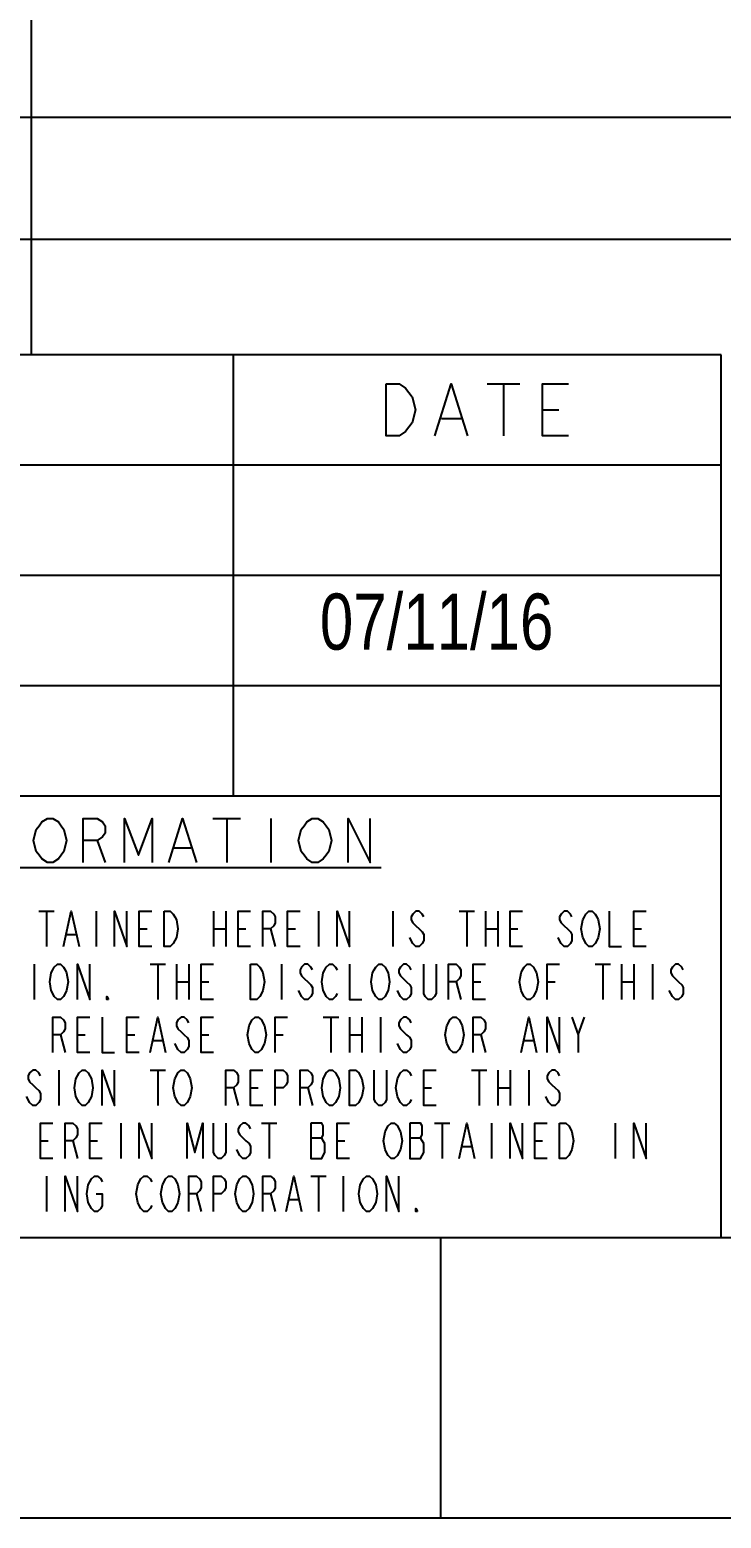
# Model space of a CAD drawing. Extents: x 0 to 22, y 0 to 17.
# Drawn here: x 15.767 to 17, y 0 to 2.654 of the extents above; entities that cross this region are included whole.
import ezdxf

# ---------------------------------------------------------------- set-up
doc = ezdxf.new("R2010")
doc.units = 0
doc.header["$LTSCALE"] = 1.21
doc.header["$MEASUREMENT"] = 0
doc.styles.get("Standard").update_dxf_attribs({"font": 'txt', "width": 0.8})

msp = doc.modelspace()

# ---------------------------------------------------------------- linework, layer by layer
for p, q in [((15.7699, 2.0748), (15.7699, 5.1747)), ((11.2559, 2.4985), (21.5, 2.4985)), ((11.2559, 2.2806), (21.5, 2.2806))]:
    msp.add_line(p, q)
at = {"color": 2, "linetype": 'Continuous'}
for p, q in [((17, 2.0748), (13.9763, 2.0748)), ((16.1299, 1.2874), (16.1299, 2.0748)), ((17, 0.5), (17, 2.0748)), ((16.5824, 2.0229), (16.6405, 2.0229)), ((16.6114, 2.0229), (16.6114, 1.9299)), ((16.6812, 1.9764), (16.7102, 1.9764)), ((16.501, 1.9609), (16.5359, 1.9609)), ((17, 1.878), (13.9763, 1.878)), ((17, 1.6811), (13.9763, 1.6811)), ((17, 1.4843), (13.9763, 1.4843)), ((17, 1.2874), (13.9763, 1.2874)), ((16.0935, 1.248), (16.1427, 1.248)), ((16.1181, 1.248), (16.1181, 1.1693)), ((16.1968, 1.248), (16.1968, 1.1693)), ((15.8868, 1.2087), (15.9015, 1.1693)), ((16.0246, 1.1955), (16.0541, 1.1955)), ((14.5826, 1.1605), (16.3937, 1.1605)), ((15.783, 1.0827), (15.8106, 1.0827)), ((15.7968, 1.0827), (15.7968, 1.0197)), ((15.885, 1.0827), (15.885, 1.0197)), ((16.0945, 1.0827), (16.0945, 1.0197)), ((16.1165, 1.0827), (16.1165, 1.0197)), ((16.2819, 1.0827), (16.2819, 1.0197)), ((16.4141, 1.0827), (16.4141, 1.0197)), ((16.5326, 1.0827), (16.5602, 1.0827)), ((16.5464, 1.0827), (16.5464, 1.0197)), ((16.5795, 1.0827), (16.5795, 1.0197)), ((16.6015, 1.0827), (16.6015, 1.0197)), ((15.8326, 1.0407), (15.8492, 1.0407)), ((15.9622, 1.0512), (15.9759, 1.0512)), ((16.0945, 1.0512), (16.1165, 1.0512)), ((16.1385, 1.0512), (16.1523, 1.0512)), ((16.1964, 1.0512), (16.2047, 1.0197)), ((16.2267, 1.0512), (16.2405, 1.0512)), ((16.5795, 1.0512), (16.6015, 1.0512)), ((16.6236, 1.0512), (16.6374, 1.0512)), ((16.8441, 1.0512), (16.8578, 1.0512)), ((15.7748, 0.9882), (15.7748, 0.9252)), ((15.9815, 0.9882), (16.009, 0.9882)), ((15.9952, 0.9882), (15.9952, 0.9252)), ((16.0283, 0.9882), (16.0283, 0.9252)), ((16.0504, 0.9882), (16.0504, 0.9252)), ((16.2157, 0.9882), (16.2157, 0.9252)), ((16.7752, 0.9882), (16.8027, 0.9882)), ((16.7889, 0.9882), (16.7889, 0.9252)), ((16.822, 0.9882), (16.822, 0.9252)), ((16.8441, 0.9882), (16.8441, 0.9252)), ((16.8771, 0.9882), (16.8771, 0.9252)), ((16.0283, 0.9567), (16.0504, 0.9567)), ((16.0724, 0.9567), (16.0862, 0.9567)), ((16.5271, 0.9567), (16.5354, 0.9252)), ((16.5574, 0.9567), (16.5712, 0.9567)), ((16.6897, 0.9567), (16.7035, 0.9567)), ((16.822, 0.9567), (16.8441, 0.9567)), ((16.2901, 0.8937), (16.3177, 0.8937)), ((16.3039, 0.8937), (16.3039, 0.8307)), ((16.337, 0.8937), (16.337, 0.8307)), ((16.359, 0.8937), (16.359, 0.8307)), ((16.3921, 0.8937), (16.3921, 0.8307)), ((16.7448, 0.8622), (16.7559, 0.8937)), ((15.8216, 0.8622), (15.8299, 0.8307)), ((15.8519, 0.8622), (15.8657, 0.8622)), ((15.9401, 0.8622), (15.9539, 0.8622)), ((15.987, 0.8517), (16.0035, 0.8517)), ((16.0724, 0.8622), (16.0862, 0.8622)), ((16.2047, 0.8622), (16.2185, 0.8622)), ((16.337, 0.8622), (16.359, 0.8622)), ((16.5712, 0.8622), (16.5795, 0.8307)), ((16.6484, 0.8517), (16.6649, 0.8517)), ((15.8189, 0.7992), (15.8189, 0.7362)), ((15.9815, 0.7992), (16.009, 0.7992)), ((15.9952, 0.7992), (15.9952, 0.7362)), ((16.5547, 0.7992), (16.5822, 0.7992)), ((16.5685, 0.7992), (16.5685, 0.7362)), ((16.6015, 0.7992), (16.6015, 0.7362)), ((16.6236, 0.7992), (16.6236, 0.7362)), ((16.6567, 0.7992), (16.6567, 0.7362)), ((16.1303, 0.7677), (16.1385, 0.7362)), ((16.1606, 0.7677), (16.1744, 0.7677)), ((16.2626, 0.7677), (16.2708, 0.7362)), ((16.4693, 0.7677), (16.483, 0.7677)), ((16.6015, 0.7677), (16.6236, 0.7677)), ((15.9291, 0.7047), (15.9291, 0.6417)), ((16.1799, 0.7047), (16.2074, 0.7047)), ((16.1937, 0.7047), (16.1937, 0.6417)), ((16.4885, 0.7047), (16.5161, 0.7047)), ((16.5023, 0.7047), (16.5023, 0.6417)), ((16.5905, 0.7047), (16.5905, 0.6417)), ((16.811, 0.7047), (16.811, 0.6417)), ((15.7858, 0.6732), (15.7996, 0.6732)), ((15.8437, 0.6732), (15.8519, 0.6417)), ((15.874, 0.6732), (15.8878, 0.6732)), ((16.2681, 0.6785), (16.2874, 0.6785)), ((16.3149, 0.6732), (16.3287, 0.6732)), ((16.4444, 0.6785), (16.4637, 0.6785)), ((16.6677, 0.6732), (16.6815, 0.6732)), ((16.5382, 0.6627), (16.5547, 0.6627)), ((15.7968, 0.6102), (15.7968, 0.5472)), ((16.2681, 0.6102), (16.2956, 0.6102)), ((16.2819, 0.6102), (16.2819, 0.5472)), ((16.3259, 0.6102), (16.3259, 0.5472)), ((16.0641, 0.5787), (16.0724, 0.5472)), ((16.1964, 0.5787), (16.2047, 0.5472)), ((16.2295, 0.5682), (16.246, 0.5682)), ((17, 0.5), (13.9763, 0.5))]:
    msp.add_line(p, q, dxfattribs=at)
at = {"color": 7, "linetype": 'Continuous'}
for p, q in [((21.5, 0.5), (0.5, 0.5)), ((16.5, 0), (16.5, 0.5)), ((22, 0), (0, 0))]:
    msp.add_line(p, q, dxfattribs=at)
at = {"color": 2, "linetype": 'Continuous'}
for points in [[(16.4022, 2.0229), (16.4254, 2.0229), (16.437, 2.0151), (16.4429, 2.0074), (16.4487, 1.9996), (16.4545, 1.9764), (16.4487, 1.9531), (16.4429, 1.9454), (16.437, 1.9376), (16.4254, 1.9299), (16.4022, 1.9299), (16.4022, 2.0229)], [(16.4894, 1.9299), (16.5184, 2.0229), (16.5475, 1.9299)], [(16.7277, 1.9299), (16.6812, 1.9299), (16.6812, 2.0229), (16.7277, 2.0229)], [(15.8228, 1.1824), (15.8179, 1.1759), (15.808, 1.1693), (15.7982, 1.1693), (15.7883, 1.1759), (15.7834, 1.1824), (15.7785, 1.189), (15.7736, 1.2087), (15.7785, 1.2283), (15.7834, 1.2349), (15.7883, 1.2415), (15.7982, 1.248), (15.808, 1.248), (15.8179, 1.2415), (15.8228, 1.2349), (15.8277, 1.2283), (15.8326, 1.2087), (15.8277, 1.189), (15.8228, 1.1824)], [(15.8622, 1.1693), (15.8622, 1.248), (15.8868, 1.248), (15.8966, 1.2415), (15.9015, 1.2349), (15.9015, 1.2218), (15.8966, 1.2152), (15.8868, 1.2087), (15.8622, 1.2087)], [(15.936, 1.1693), (15.936, 1.248), (15.9606, 1.1824), (15.9852, 1.248), (15.9852, 1.1693)], [(16.0147, 1.1693), (16.0393, 1.248), (16.0639, 1.1693)], [(16.2952, 1.1824), (16.2903, 1.1759), (16.2805, 1.1693), (16.2706, 1.1693), (16.2608, 1.1759), (16.2559, 1.1824), (16.2509, 1.189), (16.246, 1.2087), (16.2509, 1.2283), (16.2559, 1.2349), (16.2608, 1.2415), (16.2706, 1.248), (16.2805, 1.248), (16.2903, 1.2415), (16.2952, 1.2349), (16.3002, 1.2283), (16.3051, 1.2087), (16.3002, 1.189), (16.2952, 1.1824)], [(16.3346, 1.1693), (16.3346, 1.248), (16.374, 1.1693), (16.374, 1.248)], [(15.8271, 1.0197), (15.8409, 1.0827), (15.8547, 1.0197)], [(15.9181, 1.0197), (15.9181, 1.0827), (15.9401, 1.0197), (15.9401, 1.0827)], [(15.9842, 1.0197), (15.9622, 1.0197), (15.9622, 1.0827), (15.9842, 1.0827)], [(16.0063, 1.0827), (16.0173, 1.0827), (16.0228, 1.0774), (16.0256, 1.0722), (16.0283, 1.0669), (16.0311, 1.0512), (16.0283, 1.0354), (16.0256, 1.0302), (16.0228, 1.0249), (16.0173, 1.0197), (16.0063, 1.0197), (16.0063, 1.0827)], [(16.1606, 1.0197), (16.1385, 1.0197), (16.1385, 1.0827), (16.1606, 1.0827)], [(16.1826, 1.0197), (16.1826, 1.0827), (16.1964, 1.0827), (16.2019, 1.0774), (16.2047, 1.0722), (16.2047, 1.0617), (16.2019, 1.0564), (16.1964, 1.0512), (16.1826, 1.0512)], [(16.2488, 1.0197), (16.2267, 1.0197), (16.2267, 1.0827), (16.2488, 1.0827)], [(16.3149, 1.0197), (16.3149, 1.0827), (16.337, 1.0197), (16.337, 1.0827)], [(16.4693, 1.0722), (16.4665, 1.0774), (16.461, 1.0827), (16.4555, 1.0827), (16.45, 1.0774), (16.4472, 1.0722), (16.4472, 1.0669), (16.45, 1.0617), (16.4555, 1.0564), (16.461, 1.0512), (16.4665, 1.0459), (16.4693, 1.0407), (16.4693, 1.0302), (16.4665, 1.0249), (16.461, 1.0197), (16.4555, 1.0197), (16.45, 1.0249), (16.4472, 1.0302), (16.4444, 1.0354)], [(16.6456, 1.0197), (16.6236, 1.0197), (16.6236, 1.0827), (16.6456, 1.0827)], [(16.7338, 1.0722), (16.7311, 1.0774), (16.7256, 1.0827), (16.72, 1.0827), (16.7145, 1.0774), (16.7118, 1.0722), (16.7118, 1.0669), (16.7145, 1.0617), (16.72, 1.0564), (16.7256, 1.0512), (16.7311, 1.0459), (16.7338, 1.0407), (16.7338, 1.0302), (16.7311, 1.0249), (16.7256, 1.0197), (16.72, 1.0197), (16.7145, 1.0249), (16.7118, 1.0302), (16.709, 1.0354)], [(16.7779, 1.0302), (16.7752, 1.0249), (16.7696, 1.0197), (16.7641, 1.0197), (16.7586, 1.0249), (16.7559, 1.0302), (16.7531, 1.0354), (16.7504, 1.0512), (16.7531, 1.0669), (16.7559, 1.0722), (16.7586, 1.0774), (16.7641, 1.0827), (16.7696, 1.0827), (16.7752, 1.0774), (16.7779, 1.0722), (16.7807, 1.0669), (16.7834, 1.0512), (16.7807, 1.0354), (16.7779, 1.0302)], [(16.8, 1.0827), (16.8, 1.0197), (16.822, 1.0197)], [(16.8661, 1.0197), (16.8441, 1.0197), (16.8441, 1.0827), (16.8661, 1.0827)], [(15.8299, 0.9357), (15.8271, 0.9304), (15.8216, 0.9252), (15.8161, 0.9252), (15.8106, 0.9304), (15.8078, 0.9357), (15.8051, 0.9409), (15.8023, 0.9567), (15.8051, 0.9724), (15.8078, 0.9777), (15.8106, 0.9829), (15.8161, 0.9882), (15.8216, 0.9882), (15.8271, 0.9829), (15.8299, 0.9777), (15.8326, 0.9724), (15.8354, 0.9567), (15.8326, 0.9409), (15.8299, 0.9357)], [(15.8519, 0.9252), (15.8519, 0.9882), (15.874, 0.9252), (15.874, 0.9882)], [(16.0945, 0.9252), (16.0724, 0.9252), (16.0724, 0.9882), (16.0945, 0.9882)], [(16.1606, 0.9882), (16.1716, 0.9882), (16.1771, 0.9829), (16.1799, 0.9777), (16.1826, 0.9724), (16.1854, 0.9567), (16.1826, 0.9409), (16.1799, 0.9357), (16.1771, 0.9304), (16.1716, 0.9252), (16.1606, 0.9252), (16.1606, 0.9882)], [(16.2708, 0.9777), (16.2681, 0.9829), (16.2626, 0.9882), (16.257, 0.9882), (16.2515, 0.9829), (16.2488, 0.9777), (16.2488, 0.9724), (16.2515, 0.9672), (16.257, 0.9619), (16.2626, 0.9567), (16.2681, 0.9514), (16.2708, 0.9462), (16.2708, 0.9357), (16.2681, 0.9304), (16.2626, 0.9252), (16.257, 0.9252), (16.2515, 0.9304), (16.2488, 0.9357), (16.246, 0.9409)], [(16.3149, 0.9357), (16.3122, 0.9304), (16.3067, 0.9252), (16.3011, 0.9252), (16.2956, 0.9304), (16.2929, 0.9357), (16.2901, 0.9409), (16.2874, 0.9567), (16.2901, 0.9724), (16.2929, 0.9777), (16.2956, 0.9829), (16.3011, 0.9882), (16.3067, 0.9882), (16.3122, 0.9829), (16.3149, 0.9777)], [(16.337, 0.9882), (16.337, 0.9252), (16.359, 0.9252)], [(16.4031, 0.9357), (16.4004, 0.9304), (16.3948, 0.9252), (16.3893, 0.9252), (16.3838, 0.9304), (16.3811, 0.9357), (16.3783, 0.9409), (16.3756, 0.9567), (16.3783, 0.9724), (16.3811, 0.9777), (16.3838, 0.9829), (16.3893, 0.9882), (16.3948, 0.9882), (16.4004, 0.9829), (16.4031, 0.9777), (16.4059, 0.9724), (16.4086, 0.9567), (16.4059, 0.9409), (16.4031, 0.9357)], [(16.4472, 0.9777), (16.4444, 0.9829), (16.4389, 0.9882), (16.4334, 0.9882), (16.4279, 0.9829), (16.4252, 0.9777), (16.4252, 0.9724), (16.4279, 0.9672), (16.4334, 0.9619), (16.4389, 0.9567), (16.4444, 0.9514), (16.4472, 0.9462), (16.4472, 0.9357), (16.4444, 0.9304), (16.4389, 0.9252), (16.4334, 0.9252), (16.4279, 0.9304), (16.4252, 0.9357), (16.4224, 0.9409)], [(16.4913, 0.9882), (16.4913, 0.9357), (16.4885, 0.9304), (16.483, 0.9252), (16.4775, 0.9252), (16.472, 0.9304), (16.4693, 0.9357), (16.4693, 0.9882)], [(16.5133, 0.9252), (16.5133, 0.9882), (16.5271, 0.9882), (16.5326, 0.9829), (16.5354, 0.9777), (16.5354, 0.9672), (16.5326, 0.9619), (16.5271, 0.9567), (16.5133, 0.9567)], [(16.5795, 0.9252), (16.5574, 0.9252), (16.5574, 0.9882), (16.5795, 0.9882)], [(16.6677, 0.9357), (16.6649, 0.9304), (16.6594, 0.9252), (16.6539, 0.9252), (16.6484, 0.9304), (16.6456, 0.9357), (16.6429, 0.9409), (16.6401, 0.9567), (16.6429, 0.9724), (16.6456, 0.9777), (16.6484, 0.9829), (16.6539, 0.9882), (16.6594, 0.9882), (16.6649, 0.9829), (16.6677, 0.9777), (16.6704, 0.9724), (16.6732, 0.9567), (16.6704, 0.9409), (16.6677, 0.9357)], [(16.6897, 0.9252), (16.6897, 0.9882), (16.7118, 0.9882)], [(16.9322, 0.9777), (16.9295, 0.9829), (16.924, 0.9882), (16.9185, 0.9882), (16.913, 0.9829), (16.9102, 0.9777), (16.9102, 0.9724), (16.913, 0.9672), (16.9185, 0.9619), (16.924, 0.9567), (16.9295, 0.9514), (16.9322, 0.9462), (16.9322, 0.9357), (16.9295, 0.9304), (16.924, 0.9252), (16.9185, 0.9252), (16.913, 0.9304), (16.9102, 0.9357), (16.9074, 0.9409)], [(15.907, 0.9252), (15.9043, 0.9252), (15.9043, 0.9304), (15.907, 0.9252)], [(15.8078, 0.8307), (15.8078, 0.8937), (15.8216, 0.8937), (15.8271, 0.8885), (15.8299, 0.8832), (15.8299, 0.8727), (15.8271, 0.8675), (15.8216, 0.8622), (15.8078, 0.8622)], [(15.874, 0.8307), (15.8519, 0.8307), (15.8519, 0.8937), (15.874, 0.8937)], [(15.896, 0.8937), (15.896, 0.8307), (15.9181, 0.8307)], [(15.9622, 0.8307), (15.9401, 0.8307), (15.9401, 0.8937), (15.9622, 0.8937)], [(15.9815, 0.8307), (15.9952, 0.8937), (16.009, 0.8307)], [(16.0504, 0.8832), (16.0476, 0.8885), (16.0421, 0.8937), (16.0366, 0.8937), (16.0311, 0.8885), (16.0283, 0.8832), (16.0283, 0.878), (16.0311, 0.8727), (16.0366, 0.8675), (16.0421, 0.8622), (16.0476, 0.857), (16.0504, 0.8517), (16.0504, 0.8412), (16.0476, 0.836), (16.0421, 0.8307), (16.0366, 0.8307), (16.0311, 0.836), (16.0283, 0.8412), (16.0256, 0.8465)], [(16.0945, 0.8307), (16.0724, 0.8307), (16.0724, 0.8937), (16.0945, 0.8937)], [(16.1826, 0.8412), (16.1799, 0.836), (16.1744, 0.8307), (16.1689, 0.8307), (16.1633, 0.836), (16.1606, 0.8412), (16.1578, 0.8465), (16.1551, 0.8622), (16.1578, 0.878), (16.1606, 0.8832), (16.1633, 0.8885), (16.1689, 0.8937), (16.1744, 0.8937), (16.1799, 0.8885), (16.1826, 0.8832), (16.1854, 0.878), (16.1882, 0.8622), (16.1854, 0.8465), (16.1826, 0.8412)], [(16.2047, 0.8307), (16.2047, 0.8937), (16.2267, 0.8937)], [(16.4472, 0.8832), (16.4444, 0.8885), (16.4389, 0.8937), (16.4334, 0.8937), (16.4279, 0.8885), (16.4252, 0.8832), (16.4252, 0.878), (16.4279, 0.8727), (16.4334, 0.8675), (16.4389, 0.8622), (16.4444, 0.857), (16.4472, 0.8517), (16.4472, 0.8412), (16.4444, 0.836), (16.4389, 0.8307), (16.4334, 0.8307), (16.4279, 0.836), (16.4252, 0.8412), (16.4224, 0.8465)], [(16.5354, 0.8412), (16.5326, 0.836), (16.5271, 0.8307), (16.5216, 0.8307), (16.5161, 0.836), (16.5133, 0.8412), (16.5106, 0.8465), (16.5078, 0.8622), (16.5106, 0.878), (16.5133, 0.8832), (16.5161, 0.8885), (16.5216, 0.8937), (16.5271, 0.8937), (16.5326, 0.8885), (16.5354, 0.8832), (16.5382, 0.878), (16.5409, 0.8622), (16.5382, 0.8465), (16.5354, 0.8412)], [(16.5574, 0.8307), (16.5574, 0.8937), (16.5712, 0.8937), (16.5767, 0.8885), (16.5795, 0.8832), (16.5795, 0.8727), (16.5767, 0.8675), (16.5712, 0.8622), (16.5574, 0.8622)], [(16.6429, 0.8307), (16.6567, 0.8937), (16.6704, 0.8307)], [(16.6897, 0.8307), (16.6897, 0.8937), (16.7118, 0.8307), (16.7118, 0.8937)], [(16.7338, 0.8937), (16.7448, 0.8622), (16.7448, 0.8307)], [(15.7858, 0.7887), (15.783, 0.794), (15.7775, 0.7992), (15.772, 0.7992), (15.7665, 0.794), (15.7637, 0.7887), (15.7637, 0.7835), (15.7665, 0.7782), (15.772, 0.773), (15.7775, 0.7677), (15.783, 0.7625), (15.7858, 0.7572), (15.7858, 0.7467), (15.783, 0.7415), (15.7775, 0.7362), (15.772, 0.7362), (15.7665, 0.7415), (15.7637, 0.7467), (15.761, 0.752)], [(15.874, 0.7467), (15.8712, 0.7415), (15.8657, 0.7362), (15.8602, 0.7362), (15.8547, 0.7415), (15.8519, 0.7467), (15.8492, 0.752), (15.8464, 0.7677), (15.8492, 0.7835), (15.8519, 0.7887), (15.8547, 0.794), (15.8602, 0.7992), (15.8657, 0.7992), (15.8712, 0.794), (15.874, 0.7887), (15.8767, 0.7835), (15.8795, 0.7677), (15.8767, 0.752), (15.874, 0.7467)], [(15.896, 0.7362), (15.896, 0.7992), (15.9181, 0.7362), (15.9181, 0.7992)], [(16.0504, 0.7467), (16.0476, 0.7415), (16.0421, 0.7362), (16.0366, 0.7362), (16.0311, 0.7415), (16.0283, 0.7467), (16.0256, 0.752), (16.0228, 0.7677), (16.0256, 0.7835), (16.0283, 0.7887), (16.0311, 0.794), (16.0366, 0.7992), (16.0421, 0.7992), (16.0476, 0.794), (16.0504, 0.7887), (16.0531, 0.7835), (16.0559, 0.7677), (16.0531, 0.752), (16.0504, 0.7467)], [(16.1165, 0.7362), (16.1165, 0.7992), (16.1303, 0.7992), (16.1358, 0.794), (16.1385, 0.7887), (16.1385, 0.7782), (16.1358, 0.773), (16.1303, 0.7677), (16.1165, 0.7677)], [(16.1826, 0.7362), (16.1606, 0.7362), (16.1606, 0.7992), (16.1826, 0.7992)], [(16.2047, 0.7362), (16.2047, 0.7992), (16.2185, 0.7992), (16.224, 0.794), (16.2267, 0.7887), (16.2267, 0.7782), (16.224, 0.773), (16.2185, 0.7677), (16.2047, 0.7677)], [(16.2488, 0.7362), (16.2488, 0.7992), (16.2626, 0.7992), (16.2681, 0.794), (16.2708, 0.7887), (16.2708, 0.7782), (16.2681, 0.773), (16.2626, 0.7677), (16.2488, 0.7677)], [(16.3149, 0.7467), (16.3122, 0.7415), (16.3067, 0.7362), (16.3011, 0.7362), (16.2956, 0.7415), (16.2929, 0.7467), (16.2901, 0.752), (16.2874, 0.7677), (16.2901, 0.7835), (16.2929, 0.7887), (16.2956, 0.794), (16.3011, 0.7992), (16.3067, 0.7992), (16.3122, 0.794), (16.3149, 0.7887), (16.3177, 0.7835), (16.3204, 0.7677), (16.3177, 0.752), (16.3149, 0.7467)], [(16.337, 0.7992), (16.348, 0.7992), (16.3535, 0.794), (16.3563, 0.7887), (16.359, 0.7835), (16.3618, 0.7677), (16.359, 0.752), (16.3563, 0.7467), (16.3535, 0.7415), (16.348, 0.7362), (16.337, 0.7362), (16.337, 0.7992)], [(16.4031, 0.7992), (16.4031, 0.7467), (16.4004, 0.7415), (16.3948, 0.7362), (16.3893, 0.7362), (16.3838, 0.7415), (16.3811, 0.7467), (16.3811, 0.7992)], [(16.4472, 0.7467), (16.4444, 0.7415), (16.4389, 0.7362), (16.4334, 0.7362), (16.4279, 0.7415), (16.4252, 0.7467), (16.4224, 0.752), (16.4196, 0.7677), (16.4224, 0.7835), (16.4252, 0.7887), (16.4279, 0.794), (16.4334, 0.7992), (16.4389, 0.7992), (16.4444, 0.794), (16.4472, 0.7887)], [(16.4913, 0.7362), (16.4693, 0.7362), (16.4693, 0.7992), (16.4913, 0.7992)], [(16.7118, 0.7887), (16.709, 0.794), (16.7035, 0.7992), (16.698, 0.7992), (16.6925, 0.794), (16.6897, 0.7887), (16.6897, 0.7835), (16.6925, 0.7782), (16.698, 0.773), (16.7035, 0.7677), (16.709, 0.7625), (16.7118, 0.7572), (16.7118, 0.7467), (16.709, 0.7415), (16.7035, 0.7362), (16.698, 0.7362), (16.6925, 0.7415), (16.6897, 0.7467), (16.687, 0.752)], [(15.8078, 0.6417), (15.7858, 0.6417), (15.7858, 0.7047), (15.8078, 0.7047)], [(15.8299, 0.6417), (15.8299, 0.7047), (15.8437, 0.7047), (15.8492, 0.6995), (15.8519, 0.6942), (15.8519, 0.6837), (15.8492, 0.6785), (15.8437, 0.6732), (15.8299, 0.6732)], [(15.896, 0.6417), (15.874, 0.6417), (15.874, 0.7047), (15.896, 0.7047)], [(15.9622, 0.6417), (15.9622, 0.7047), (15.9842, 0.6417), (15.9842, 0.7047)], [(16.0476, 0.6417), (16.0476, 0.7047), (16.0614, 0.6522), (16.0752, 0.7047), (16.0752, 0.6417)], [(16.1165, 0.7047), (16.1165, 0.6522), (16.1137, 0.647), (16.1082, 0.6417), (16.1027, 0.6417), (16.0972, 0.647), (16.0945, 0.6522), (16.0945, 0.7047)], [(16.1606, 0.6942), (16.1578, 0.6995), (16.1523, 0.7047), (16.1468, 0.7047), (16.1413, 0.6995), (16.1385, 0.6942), (16.1385, 0.689), (16.1413, 0.6837), (16.1468, 0.6785), (16.1523, 0.6732), (16.1578, 0.668), (16.1606, 0.6627), (16.1606, 0.6522), (16.1578, 0.647), (16.1523, 0.6417), (16.1468, 0.6417), (16.1413, 0.647), (16.1385, 0.6522), (16.1358, 0.6575)], [(16.2681, 0.7047), (16.2681, 0.6417), (16.2874, 0.6417), (16.2901, 0.647), (16.2929, 0.6522), (16.2929, 0.668), (16.2901, 0.6732), (16.2874, 0.6785), (16.2901, 0.6837), (16.2901, 0.6995), (16.2874, 0.7047), (16.2681, 0.7047)], [(16.337, 0.6417), (16.3149, 0.6417), (16.3149, 0.7047), (16.337, 0.7047)], [(16.4252, 0.6522), (16.4224, 0.647), (16.4169, 0.6417), (16.4114, 0.6417), (16.4059, 0.647), (16.4031, 0.6522), (16.4004, 0.6575), (16.3976, 0.6732), (16.4004, 0.689), (16.4031, 0.6942), (16.4059, 0.6995), (16.4114, 0.7047), (16.4169, 0.7047), (16.4224, 0.6995), (16.4252, 0.6942), (16.4279, 0.689), (16.4307, 0.6732), (16.4279, 0.6575), (16.4252, 0.6522)], [(16.4444, 0.7047), (16.4444, 0.6417), (16.4637, 0.6417), (16.4665, 0.647), (16.4693, 0.6522), (16.4693, 0.668), (16.4665, 0.6732), (16.4637, 0.6785), (16.4665, 0.6837), (16.4665, 0.6995), (16.4637, 0.7047), (16.4444, 0.7047)], [(16.5326, 0.6417), (16.5464, 0.7047), (16.5602, 0.6417)], [(16.6236, 0.6417), (16.6236, 0.7047), (16.6456, 0.6417), (16.6456, 0.7047)], [(16.6897, 0.6417), (16.6677, 0.6417), (16.6677, 0.7047), (16.6897, 0.7047)], [(16.7118, 0.7047), (16.7228, 0.7047), (16.7283, 0.6995), (16.7311, 0.6942), (16.7338, 0.689), (16.7366, 0.6732), (16.7338, 0.6575), (16.7311, 0.6522), (16.7283, 0.647), (16.7228, 0.6417), (16.7118, 0.6417), (16.7118, 0.7047)], [(16.8441, 0.6417), (16.8441, 0.7047), (16.8661, 0.6417), (16.8661, 0.7047)], [(15.8299, 0.5472), (15.8299, 0.6102), (15.8519, 0.5472), (15.8519, 0.6102)], [(15.885, 0.5787), (15.896, 0.5787), (15.896, 0.5577), (15.8933, 0.5525), (15.8878, 0.5472), (15.8822, 0.5472), (15.8767, 0.5525), (15.874, 0.5577), (15.8712, 0.563), (15.8685, 0.5787), (15.8712, 0.5945), (15.874, 0.5997), (15.8767, 0.605), (15.8822, 0.6102), (15.8878, 0.6102), (15.8933, 0.605), (15.896, 0.5997)], [(15.9842, 0.5577), (15.9815, 0.5525), (15.9759, 0.5472), (15.9704, 0.5472), (15.9649, 0.5525), (15.9622, 0.5577), (15.9594, 0.563), (15.9567, 0.5787), (15.9594, 0.5945), (15.9622, 0.5997), (15.9649, 0.605), (15.9704, 0.6102), (15.9759, 0.6102), (15.9815, 0.605), (15.9842, 0.5997)], [(16.0283, 0.5577), (16.0256, 0.5525), (16.02, 0.5472), (16.0145, 0.5472), (16.009, 0.5525), (16.0063, 0.5577), (16.0035, 0.563), (16.0007, 0.5787), (16.0035, 0.5945), (16.0063, 0.5997), (16.009, 0.605), (16.0145, 0.6102), (16.02, 0.6102), (16.0256, 0.605), (16.0283, 0.5997), (16.0311, 0.5945), (16.0338, 0.5787), (16.0311, 0.563), (16.0283, 0.5577)], [(16.0504, 0.5472), (16.0504, 0.6102), (16.0641, 0.6102), (16.0696, 0.605), (16.0724, 0.5997), (16.0724, 0.5892), (16.0696, 0.584), (16.0641, 0.5787), (16.0504, 0.5787)], [(16.0945, 0.5472), (16.0945, 0.6102), (16.1082, 0.6102), (16.1137, 0.605), (16.1165, 0.5997), (16.1165, 0.5892), (16.1137, 0.584), (16.1082, 0.5787), (16.0945, 0.5787)], [(16.1606, 0.5577), (16.1578, 0.5525), (16.1523, 0.5472), (16.1468, 0.5472), (16.1413, 0.5525), (16.1385, 0.5577), (16.1358, 0.563), (16.133, 0.5787), (16.1358, 0.5945), (16.1385, 0.5997), (16.1413, 0.605), (16.1468, 0.6102), (16.1523, 0.6102), (16.1578, 0.605), (16.1606, 0.5997), (16.1633, 0.5945), (16.1661, 0.5787), (16.1633, 0.563), (16.1606, 0.5577)], [(16.1826, 0.5472), (16.1826, 0.6102), (16.1964, 0.6102), (16.2019, 0.605), (16.2047, 0.5997), (16.2047, 0.5892), (16.2019, 0.584), (16.1964, 0.5787), (16.1826, 0.5787)], [(16.224, 0.5472), (16.2378, 0.6102), (16.2515, 0.5472)], [(16.3811, 0.5577), (16.3783, 0.5525), (16.3728, 0.5472), (16.3673, 0.5472), (16.3618, 0.5525), (16.359, 0.5577), (16.3563, 0.563), (16.3535, 0.5787), (16.3563, 0.5945), (16.359, 0.5997), (16.3618, 0.605), (16.3673, 0.6102), (16.3728, 0.6102), (16.3783, 0.605), (16.3811, 0.5997), (16.3838, 0.5945), (16.3866, 0.5787), (16.3838, 0.563), (16.3811, 0.5577)], [(16.4031, 0.5472), (16.4031, 0.6102), (16.4252, 0.5472), (16.4252, 0.6102)], [(16.4582, 0.5472), (16.4555, 0.5472), (16.4555, 0.5525), (16.4582, 0.5472)]]:
    msp.add_lwpolyline(points, dxfattribs=at)

# ---------------------------------------------------------------- texts
at = {"insert": (16.2842, 1.6488), "char_height": 0.1, "width": 0.334189, "attachment_point": 1}
msp.add_mtext('07/11/16', dxfattribs=at)

doc.saveas('drawing.dxf')
